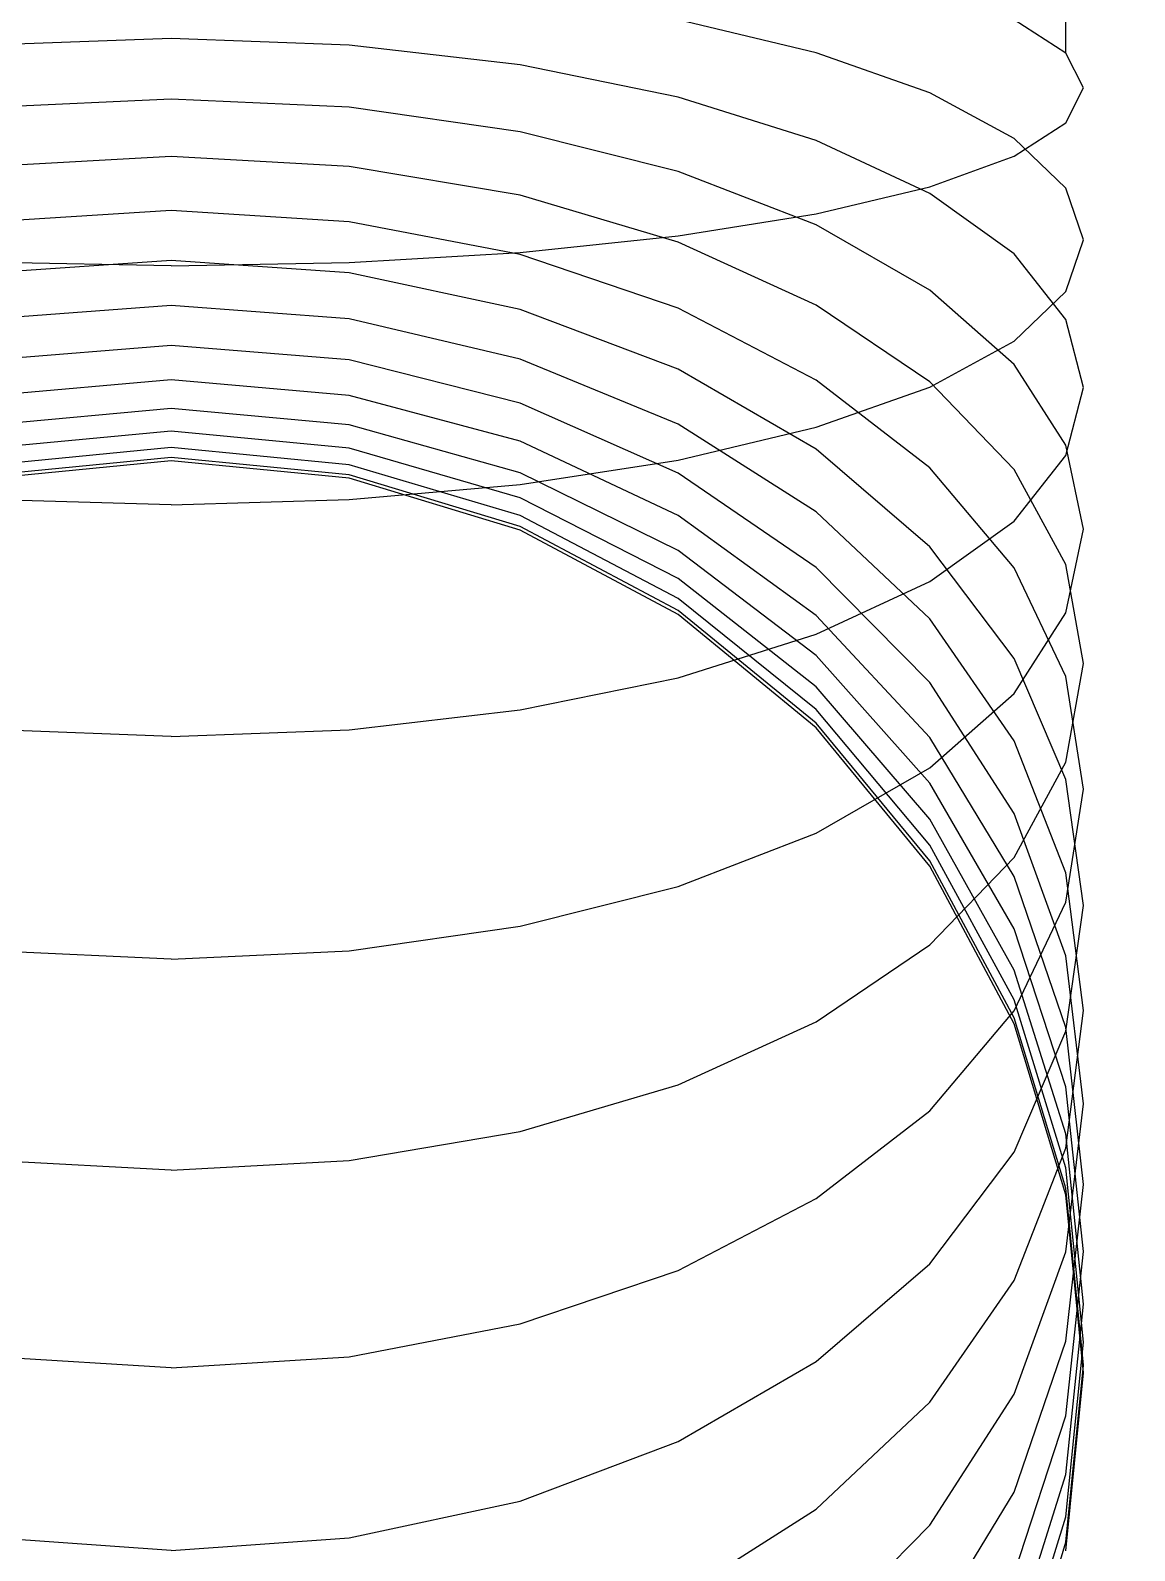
# Model space of a CAD drawing. Extents: x 11992 to 29481, y -6727 to 6811.
# Drawn here: x 12644.3 to 12668.5, y -328.64 to -295.31 of the extents above; entities that cross this region are included whole.
import ezdxf

# ---------------------------------------------------------------- set-up
doc = ezdxf.new("R2010")
doc.units = 0
doc.header["$MEASUREMENT"] = 0
doc.layers.get('0').update_dxf_attribs({"color": 8, "linetype": 'CONTINUOUS'})
doc.layers.add('zoylight 5回路', color=4, linetype='CONTINUOUS')

msp = doc.modelspace()

# ---------------------------------------------------------------- linework, layer by layer
for p, q in [((12666.996, -295.809, -910.022), (12666.996, -285.929, -979.237)), ((12666.996, -295.809, -510.022), (12666.996, -285.929, -579.237)), ((12661.523, -295.797, -920.563), (12658.492, -295.075, -922.943)), ((12661.523, -295.797, -960.483), (12658.492, -295.075, -958.102)), ((12661.523, -295.797, -520.563), (12658.492, -295.075, -522.943)), ((12661.523, -295.797, -560.482), (12658.492, -295.075, -558.102)), ((12666.996, -295.809, -910.022), (12665.858, -295.077, -913.702)), ((12666.996, -295.809, -971.023), (12665.858, -295.077, -967.344)), ((12666.996, -295.809, -510.022), (12665.858, -295.077, -513.702)), ((12666.996, -295.809, -571.023), (12665.858, -295.077, -567.343)), ((12647.381, -295.482, -926.665), (12643.479, -295.629, -926.31)), ((12647.381, -295.482, -954.381), (12643.479, -295.629, -954.736)), ((12647.381, -295.482, -526.664), (12643.479, -295.629, -526.309)), ((12647.381, -295.482, -554.381), (12643.479, -295.629, -554.736)), ((12651.282, -295.629, -926.31), (12647.381, -295.482, -926.665)), ((12651.282, -295.629, -954.736), (12647.381, -295.482, -954.381)), ((12651.282, -295.629, -526.309), (12647.381, -295.482, -526.664)), ((12651.282, -295.629, -554.736), (12647.381, -295.482, -554.381)), ((12655.034, -296.065, -925.258), (12651.282, -295.629, -926.31)), ((12655.034, -296.065, -955.788), (12651.282, -295.629, -954.736)), ((12655.034, -296.065, -525.258), (12651.282, -295.629, -526.309)), ((12655.034, -296.065, -555.787), (12651.282, -295.629, -554.736)), ((12664.01, -296.677, -917.663), (12661.523, -295.797, -920.563)), ((12664.01, -296.677, -963.383), (12661.523, -295.797, -960.483)), ((12664.01, -296.677, -517.663), (12661.523, -295.797, -520.563)), ((12664.01, -296.677, -563.383), (12661.523, -295.797, -560.482)), ((12667.381, -296.57, -906.195), (12666.996, -295.809, -910.022)), ((12667.381, -296.57, -974.85), (12666.996, -295.809, -971.023)), ((12667.381, -296.57, -506.195), (12666.996, -295.809, -510.022)), ((12667.381, -296.57, -574.85), (12666.996, -295.809, -571.023)), ((12658.492, -296.772, -923.551), (12655.034, -296.065, -925.258)), ((12658.492, -296.772, -957.495), (12655.034, -296.065, -955.788)), ((12658.492, -296.772, -523.55), (12655.034, -296.065, -525.258)), ((12658.492, -296.772, -557.495), (12655.034, -296.065, -555.787)), ((12666.996, -297.331, -902.369), (12667.381, -296.57, -906.195)), ((12666.996, -297.331, -978.677), (12667.381, -296.57, -974.85)), ((12666.996, -297.331, -502.368), (12667.381, -296.57, -506.195)), ((12666.996, -297.331, -578.677), (12667.381, -296.57, -574.85)), ((12647.381, -296.813, -927.294), (12643.479, -296.994, -926.955)), ((12647.381, -296.813, -953.752), (12643.479, -296.994, -954.091)), ((12647.381, -296.813, -527.294), (12643.479, -296.994, -526.955)), ((12647.381, -296.813, -553.751), (12643.479, -296.994, -554.09)), ((12651.282, -296.994, -926.955), (12647.381, -296.813, -927.294)), ((12651.282, -296.994, -954.091), (12647.381, -296.813, -953.752)), ((12651.282, -296.994, -526.955), (12647.381, -296.813, -527.294)), ((12651.282, -296.994, -554.09), (12647.381, -296.813, -553.751)), ((12661.523, -297.724, -921.253), (12658.492, -296.772, -923.551)), ((12661.523, -297.724, -959.793), (12658.492, -296.772, -957.495)), ((12661.523, -297.724, -521.252), (12658.492, -296.772, -523.55)), ((12661.523, -297.724, -559.793), (12658.492, -296.772, -557.495)), ((12665.858, -297.68, -914.354), (12664.01, -296.677, -917.663)), ((12665.858, -297.68, -966.692), (12664.01, -296.677, -963.383)), ((12665.858, -297.68, -514.354), (12664.01, -296.677, -517.663)), ((12665.858, -297.68, -566.691), (12664.01, -296.677, -563.383)), ((12655.034, -297.531, -925.951), (12651.282, -296.994, -926.955)), ((12655.034, -297.531, -955.094), (12651.282, -296.994, -954.091)), ((12655.034, -297.531, -525.951), (12651.282, -296.994, -526.955)), ((12655.034, -297.531, -555.094), (12651.282, -296.994, -554.09)), ((12658.492, -298.402, -924.321), (12655.034, -297.531, -925.951)), ((12658.492, -298.402, -956.724), (12655.034, -297.531, -955.094)), ((12658.492, -298.402, -524.321), (12655.034, -297.531, -525.951)), ((12658.492, -298.402, -556.724), (12655.034, -297.531, -555.094)), ((12665.858, -298.063, -898.689), (12666.996, -297.331, -902.369)), ((12665.858, -298.063, -982.357), (12666.996, -297.331, -978.677)), ((12665.858, -298.063, -498.688), (12666.996, -297.331, -502.368)), ((12665.858, -298.063, -582.357), (12666.996, -297.331, -578.677)), ((12664.01, -298.884, -918.453), (12661.523, -297.724, -921.253)), ((12664.01, -298.884, -962.593), (12661.523, -297.724, -959.793)), ((12664.01, -298.884, -518.452), (12661.523, -297.724, -521.252)), ((12664.01, -298.884, -562.593), (12661.523, -297.724, -559.793)), ((12666.996, -298.769, -910.764), (12665.858, -297.68, -914.354)), ((12666.996, -298.769, -970.282), (12665.858, -297.68, -966.692)), ((12666.996, -298.769, -510.763), (12665.858, -297.68, -514.354)), ((12666.996, -298.769, -570.282), (12665.858, -297.68, -566.691)), ((12647.381, -298.076, -928.051), (12643.479, -298.289, -927.731)), ((12647.381, -298.076, -952.995), (12643.479, -298.289, -953.314)), ((12647.381, -298.076, -528.051), (12643.479, -298.289, -527.731)), ((12647.381, -298.076, -552.995), (12643.479, -298.289, -553.314)), ((12651.282, -298.289, -927.731), (12647.381, -298.076, -928.051)), ((12651.282, -298.289, -953.314), (12647.381, -298.076, -952.995)), ((12651.282, -298.289, -527.731), (12647.381, -298.076, -528.051)), ((12651.282, -298.289, -553.314), (12647.381, -298.076, -552.995)), ((12655.034, -298.921, -926.785), (12651.282, -298.289, -927.731)), ((12655.034, -298.921, -954.261), (12651.282, -298.289, -953.314)), ((12655.034, -298.921, -526.785), (12651.282, -298.289, -527.731)), ((12655.034, -298.921, -554.26), (12651.282, -298.289, -553.314)), ((12664.01, -298.738, -895.297), (12665.858, -298.063, -898.689)), ((12664.01, -298.738, -985.748), (12665.858, -298.063, -982.357)), ((12664.01, -298.738, -495.297), (12665.858, -298.063, -498.688)), ((12664.01, -298.738, -585.748), (12665.858, -298.063, -582.357)), ((12661.523, -299.574, -922.128), (12658.492, -298.402, -924.321)), ((12661.523, -299.574, -958.918), (12658.492, -298.402, -956.724)), ((12661.523, -299.574, -522.128), (12658.492, -298.402, -524.321)), ((12661.523, -299.574, -558.917), (12658.492, -298.402, -556.724)), ((12658.492, -299.948, -925.248), (12655.034, -298.921, -926.785)), ((12658.492, -299.948, -955.797), (12655.034, -298.921, -954.261)), ((12658.492, -299.948, -525.248), (12655.034, -298.921, -526.785)), ((12658.492, -299.948, -555.797), (12655.034, -298.921, -554.26)), ((12661.523, -299.329, -892.325), (12664.01, -298.738, -895.297)), ((12661.523, -299.329, -988.721), (12664.01, -298.738, -985.748)), ((12661.523, -299.329, -492.325), (12664.01, -298.738, -495.297)), ((12661.523, -299.329, -588.72), (12664.01, -298.738, -585.748)), ((12665.858, -300.207, -915.258), (12664.01, -298.884, -918.453)), ((12665.858, -300.207, -965.788), (12664.01, -298.884, -962.593)), ((12665.858, -300.207, -515.258), (12664.01, -298.884, -518.452)), ((12665.858, -300.207, -565.787), (12664.01, -298.884, -562.593)), ((12667.381, -299.902, -907.03), (12666.996, -298.769, -910.764)), ((12667.381, -299.902, -974.016), (12666.996, -298.769, -970.282)), ((12667.381, -299.902, -507.03), (12666.996, -298.769, -510.763)), ((12667.381, -299.902, -574.016), (12666.996, -298.769, -570.282)), ((12647.381, -299.258, -928.928), (12643.479, -299.502, -928.631)), ((12647.381, -299.258, -952.118), (12643.479, -299.502, -952.415)), ((12647.381, -299.258, -528.927), (12643.479, -299.502, -528.63)), ((12647.381, -299.258, -552.118), (12643.479, -299.502, -552.415)), ((12651.282, -299.502, -928.631), (12647.381, -299.258, -928.928)), ((12651.282, -299.502, -952.415), (12647.381, -299.258, -952.118)), ((12651.282, -299.502, -528.63), (12647.381, -299.258, -528.927)), ((12651.282, -299.502, -552.415), (12647.381, -299.258, -552.118)), ((12655.034, -300.224, -927.751), (12651.282, -299.502, -928.631)), ((12655.034, -300.224, -953.295), (12651.282, -299.502, -952.415)), ((12655.034, -300.224, -527.751), (12651.282, -299.502, -528.63)), ((12655.034, -300.224, -553.295), (12651.282, -299.502, -552.415)), ((12658.492, -299.814, -889.885), (12661.523, -299.329, -892.325)), ((12658.492, -299.814, -991.16), (12661.523, -299.329, -988.721)), ((12658.492, -299.814, -489.885), (12661.523, -299.329, -492.325)), ((12658.492, -299.814, -591.16), (12661.523, -299.329, -588.72)), ((12664.01, -301.003, -919.455), (12661.523, -299.574, -922.128)), ((12664.01, -301.003, -961.591), (12661.523, -299.574, -958.918)), ((12664.01, -301.003, -519.455), (12661.523, -299.574, -522.128)), ((12664.01, -301.003, -561.59), (12661.523, -299.574, -558.917)), ((12655.034, -300.175, -888.073), (12658.492, -299.814, -889.885)), ((12655.034, -300.175, -992.973), (12658.492, -299.814, -991.16)), ((12655.034, -300.175, -488.072), (12658.492, -299.814, -489.885)), ((12655.034, -300.175, -592.973), (12658.492, -299.814, -591.16)), ((12661.523, -301.33, -923.18), (12658.492, -299.948, -925.248)), ((12661.523, -301.33, -957.866), (12658.492, -299.948, -955.797)), ((12661.523, -301.33, -523.18), (12658.492, -299.948, -525.248)), ((12661.523, -301.33, -557.865), (12658.492, -299.948, -555.797)), ((12666.996, -301.035, -903.296), (12667.381, -299.902, -907.03)), ((12666.996, -301.035, -977.75), (12667.381, -299.902, -974.016)), ((12666.996, -301.035, -503.296), (12667.381, -299.902, -507.03)), ((12666.996, -301.035, -577.749), (12667.381, -299.902, -574.016)), ((12651.282, -300.397, -886.957), (12655.034, -300.175, -888.073)), ((12651.282, -300.397, -994.089), (12655.034, -300.175, -992.973)), ((12651.282, -300.397, -486.956), (12655.034, -300.175, -488.072)), ((12651.282, -300.397, -594.089), (12655.034, -300.175, -592.973)), ((12658.492, -301.396, -926.322), (12655.034, -300.224, -927.751)), ((12658.492, -301.396, -954.724), (12655.034, -300.224, -953.295)), ((12658.492, -301.396, -526.322), (12655.034, -300.224, -527.751)), ((12658.492, -301.396, -554.723), (12655.034, -300.224, -553.295)), ((12666.996, -301.643, -911.792), (12665.858, -300.207, -915.258)), ((12666.996, -301.643, -969.254), (12665.858, -300.207, -965.788)), ((12666.996, -301.643, -511.792), (12665.858, -300.207, -515.258)), ((12666.996, -301.643, -569.254), (12665.858, -300.207, -565.787)), ((12647.381, -300.349, -929.916), (12643.479, -300.62, -929.644)), ((12647.381, -300.349, -951.129), (12643.479, -300.62, -951.401)), ((12647.381, -300.349, -529.916), (12643.479, -300.62, -529.644)), ((12647.381, -300.349, -551.129), (12643.479, -300.62, -551.401)), ((12647.381, -300.472, -886.58), (12643.479, -300.397, -886.957)), ((12647.381, -300.472, -994.466), (12643.479, -300.397, -994.089)), ((12647.381, -300.472, -486.579), (12643.479, -300.397, -486.956)), ((12647.381, -300.472, -594.466), (12643.479, -300.397, -594.089)), ((12651.282, -300.62, -929.644), (12647.381, -300.349, -929.916)), ((12651.282, -300.62, -951.401), (12647.381, -300.349, -951.129)), ((12651.282, -300.62, -529.644), (12647.381, -300.349, -529.916)), ((12651.282, -300.62, -551.401), (12647.381, -300.349, -551.129)), ((12647.381, -300.472, -886.58), (12651.282, -300.397, -886.957)), ((12647.381, -300.472, -994.466), (12651.282, -300.397, -994.089)), ((12647.381, -300.472, -486.579), (12651.282, -300.397, -486.956)), ((12647.381, -300.472, -594.466), (12651.282, -300.397, -594.089)), ((12655.034, -301.425, -928.84), (12651.282, -300.62, -929.644)), ((12655.034, -301.425, -952.206), (12651.282, -300.62, -951.401)), ((12655.034, -301.425, -528.839), (12651.282, -300.62, -529.644)), ((12655.034, -301.425, -552.206), (12651.282, -300.62, -551.401)), ((12665.858, -302.633, -916.406), (12664.01, -301.003, -919.455)), ((12665.858, -302.633, -964.64), (12664.01, -301.003, -961.591)), ((12665.858, -302.633, -516.405), (12664.01, -301.003, -519.455)), ((12665.858, -302.633, -564.64), (12664.01, -301.003, -561.59)), ((12665.858, -302.124, -899.706), (12666.996, -301.035, -903.296)), ((12665.858, -302.124, -981.34), (12666.996, -301.035, -977.75)), ((12665.858, -302.124, -499.705), (12666.996, -301.035, -503.296)), ((12665.858, -302.124, -581.34), (12666.996, -301.035, -577.749)), ((12647.381, -301.337, -931.007), (12643.479, -301.634, -930.763)), ((12647.381, -301.337, -950.039), (12643.479, -301.634, -950.283)), ((12647.381, -301.337, -531.007), (12643.479, -301.634, -530.763)), ((12647.381, -301.337, -550.038), (12643.479, -301.634, -550.282)), ((12651.282, -301.634, -930.763), (12647.381, -301.337, -931.007)), ((12651.282, -301.634, -950.283), (12647.381, -301.337, -950.039)), ((12651.282, -301.634, -530.763), (12647.381, -301.337, -531.007)), ((12651.282, -301.634, -550.282), (12647.381, -301.337, -550.038)), ((12655.034, -302.514, -930.041), (12651.282, -301.634, -930.763)), ((12655.034, -302.514, -951.005), (12651.282, -301.634, -950.283)), ((12655.034, -302.514, -530.041), (12651.282, -301.634, -530.763)), ((12655.034, -302.514, -551.004), (12651.282, -301.634, -550.282)), ((12658.492, -302.732, -927.533), (12655.034, -301.425, -928.84)), ((12658.492, -302.732, -953.513), (12655.034, -301.425, -952.206)), ((12658.492, -302.732, -527.532), (12655.034, -301.425, -528.839)), ((12658.492, -302.732, -553.512), (12655.034, -301.425, -552.206)), ((12661.523, -302.974, -924.399), (12658.492, -301.396, -926.322)), ((12661.523, -302.974, -956.646), (12658.492, -301.396, -954.724)), ((12661.523, -302.974, -524.399), (12658.492, -301.396, -526.322)), ((12661.523, -302.974, -556.646), (12658.492, -301.396, -554.723)), ((12664.01, -303.014, -920.66), (12661.523, -301.33, -923.18)), ((12664.01, -303.014, -960.385), (12661.523, -301.33, -957.866)), ((12664.01, -303.014, -520.66), (12661.523, -301.33, -523.18)), ((12664.01, -303.014, -560.385), (12661.523, -301.33, -557.865)), ((12667.381, -303.136, -908.187), (12666.996, -301.643, -911.792)), ((12667.381, -303.136, -972.859), (12666.996, -301.643, -969.254)), ((12667.381, -303.136, -508.187), (12666.996, -301.643, -511.792)), ((12667.381, -303.136, -572.858), (12666.996, -301.643, -569.254)), ((12647.381, -302.214, -932.189), (12643.479, -302.534, -931.976)), ((12647.381, -302.214, -948.856), (12643.479, -302.534, -949.07)), ((12647.381, -302.214, -532.189), (12643.479, -302.534, -531.975)), ((12647.381, -302.214, -548.856), (12643.479, -302.534, -549.07)), ((12651.282, -302.534, -931.976), (12647.381, -302.214, -932.189)), ((12651.282, -302.534, -949.07), (12647.381, -302.214, -948.856)), ((12651.282, -302.534, -531.975), (12647.381, -302.214, -532.189)), ((12651.282, -302.534, -549.07), (12647.381, -302.214, -548.856)), ((12664.01, -303.128, -896.397), (12665.858, -302.124, -899.706)), ((12664.01, -303.128, -984.649), (12665.858, -302.124, -981.34)), ((12664.01, -303.128, -496.397), (12665.858, -302.124, -499.705)), ((12664.01, -303.128, -584.648), (12665.858, -302.124, -581.34)), ((12655.034, -303.48, -931.343), (12651.282, -302.534, -931.976)), ((12655.034, -303.48, -949.702), (12651.282, -302.534, -949.07)), ((12655.034, -303.48, -531.343), (12651.282, -302.534, -531.975)), ((12655.034, -303.48, -549.702), (12651.282, -302.534, -549.07)), ((12658.492, -303.943, -928.869), (12655.034, -302.514, -930.041)), ((12658.492, -303.943, -952.177), (12655.034, -302.514, -951.005)), ((12658.492, -303.943, -528.868), (12655.034, -302.514, -530.041)), ((12658.492, -303.943, -552.177), (12655.034, -302.514, -551.004)), ((12666.996, -304.402, -913.097), (12665.858, -302.633, -916.406)), ((12666.996, -304.402, -967.949), (12665.858, -302.633, -964.64)), ((12666.996, -304.402, -513.096), (12665.858, -302.633, -516.405)), ((12666.996, -304.402, -567.949), (12665.858, -302.633, -564.64)), ((12647.381, -302.971, -933.452), (12643.479, -303.31, -933.271)), ((12647.381, -302.971, -947.594), (12643.479, -303.31, -947.775)), ((12647.381, -302.971, -533.451), (12643.479, -303.31, -533.27)), ((12647.381, -302.971, -547.593), (12643.479, -303.31, -547.775)), ((12651.282, -303.31, -933.271), (12647.381, -302.971, -933.452)), ((12651.282, -303.31, -947.775), (12647.381, -302.971, -947.594)), ((12651.282, -303.31, -533.27), (12647.381, -302.971, -533.451)), ((12651.282, -303.31, -547.775), (12647.381, -302.971, -547.593)), ((12661.523, -304.491, -925.774), (12658.492, -302.732, -927.533)), ((12661.523, -304.491, -955.272), (12658.492, -302.732, -953.513)), ((12661.523, -304.491, -525.774), (12658.492, -302.732, -527.532)), ((12661.523, -304.491, -555.271), (12658.492, -302.732, -553.512)), ((12664.01, -304.897, -922.057), (12661.523, -302.974, -924.399)), ((12664.01, -304.897, -958.989), (12661.523, -302.974, -956.646)), ((12664.01, -304.897, -522.056), (12661.523, -302.974, -524.399)), ((12664.01, -304.897, -558.989), (12661.523, -302.974, -556.646)), ((12655.034, -304.314, -932.734), (12651.282, -303.31, -933.271)), ((12655.034, -304.314, -948.311), (12651.282, -303.31, -947.775)), ((12655.034, -304.314, -532.734), (12651.282, -303.31, -533.27)), ((12655.034, -304.314, -548.311), (12651.282, -303.31, -547.775)), ((12661.523, -304.007, -893.497), (12664.01, -303.128, -896.397)), ((12661.523, -304.007, -987.549), (12664.01, -303.128, -984.649)), ((12661.523, -304.007, -493.496), (12664.01, -303.128, -496.397)), ((12661.523, -304.007, -587.549), (12664.01, -303.128, -584.648)), ((12665.858, -304.935, -917.785), (12664.01, -303.014, -920.66)), ((12665.858, -304.935, -963.261), (12664.01, -303.014, -960.385)), ((12665.858, -304.935, -517.785), (12664.01, -303.014, -520.66)), ((12665.858, -304.935, -563.26), (12664.01, -303.014, -560.385)), ((12666.996, -304.629, -904.582), (12667.381, -303.136, -908.187)), ((12666.996, -304.629, -976.463), (12667.381, -303.136, -972.859)), ((12666.996, -304.629, -504.582), (12667.381, -303.136, -508.187)), ((12666.996, -304.629, -576.463), (12667.381, -303.136, -572.858)), ((12647.381, -303.6, -934.783), (12643.479, -303.955, -934.636)), ((12647.381, -303.6, -946.263), (12643.479, -303.955, -946.41)), ((12647.381, -303.6, -534.782), (12643.479, -303.955, -534.635)), ((12647.381, -303.6, -546.263), (12643.479, -303.955, -546.41)), ((12651.282, -303.955, -934.636), (12647.381, -303.6, -934.783)), ((12651.282, -303.955, -946.41), (12647.381, -303.6, -946.263)), ((12651.282, -303.955, -534.635), (12647.381, -303.6, -534.782)), ((12651.282, -303.955, -546.41), (12647.381, -303.6, -546.263)), ((12658.492, -305.017, -930.317), (12655.034, -303.48, -931.343)), ((12658.492, -305.017, -950.729), (12655.034, -303.48, -949.702)), ((12658.492, -305.017, -530.316), (12655.034, -303.48, -531.343)), ((12658.492, -305.017, -550.729), (12655.034, -303.48, -549.702)), ((12655.034, -305.007, -934.2), (12651.282, -303.955, -934.636)), ((12655.034, -305.007, -946.846), (12651.282, -303.955, -946.41)), ((12655.034, -305.007, -534.2), (12651.282, -303.955, -534.635)), ((12655.034, -305.007, -546.845), (12651.282, -303.955, -546.41)), ((12661.523, -305.865, -927.291), (12658.492, -303.943, -928.869)), ((12661.523, -305.865, -953.755), (12658.492, -303.943, -952.177)), ((12661.523, -305.865, -527.29), (12658.492, -303.943, -528.868)), ((12661.523, -305.865, -553.755), (12658.492, -303.943, -552.177)), ((12647.381, -304.096, -936.169), (12643.479, -304.464, -936.057)), ((12647.381, -304.096, -944.877), (12643.479, -304.464, -944.989)), ((12647.381, -304.096, -536.168), (12643.479, -304.464, -536.057)), ((12647.381, -304.096, -544.877), (12643.479, -304.464, -544.988)), ((12651.282, -304.464, -936.057), (12647.381, -304.096, -936.169)), ((12651.282, -304.464, -944.989), (12647.381, -304.096, -944.877)), ((12651.282, -304.464, -536.057), (12647.381, -304.096, -536.168)), ((12651.282, -304.464, -544.988), (12647.381, -304.096, -544.877)), ((12658.492, -304.729, -891.117), (12661.523, -304.007, -893.497)), ((12658.492, -304.729, -989.929), (12661.523, -304.007, -987.549)), ((12658.492, -304.729, -491.116), (12661.523, -304.007, -493.496)), ((12658.492, -304.729, -589.929), (12661.523, -304.007, -587.549)), ((12647.381, -304.454, -937.596), (12643.479, -304.831, -937.521)), ((12647.381, -304.454, -943.449), (12643.479, -304.831, -943.524)), ((12647.381, -304.454, -537.596), (12643.479, -304.831, -537.521)), ((12647.381, -304.454, -543.449), (12643.479, -304.831, -543.524)), ((12651.282, -304.831, -937.521), (12647.381, -304.454, -937.596)), ((12651.282, -304.831, -943.524), (12647.381, -304.454, -943.449)), ((12651.282, -304.831, -537.521), (12647.381, -304.454, -537.596)), ((12651.282, -304.831, -543.524), (12647.381, -304.454, -543.449)), ((12655.034, -305.553, -935.727), (12651.282, -304.464, -936.057)), ((12655.034, -305.553, -945.319), (12651.282, -304.464, -944.989)), ((12655.034, -305.553, -535.726), (12651.282, -304.464, -536.057)), ((12655.034, -305.553, -545.319), (12651.282, -304.464, -544.988)), ((12658.492, -305.944, -931.863), (12655.034, -304.314, -932.734)), ((12658.492, -305.944, -949.183), (12655.034, -304.314, -948.311)), ((12658.492, -305.944, -531.863), (12655.034, -304.314, -532.734)), ((12658.492, -305.944, -549.182), (12655.034, -304.314, -548.311)), ((12664.01, -306.634, -923.631), (12661.523, -304.491, -925.774)), ((12664.01, -306.634, -957.415), (12661.523, -304.491, -955.272)), ((12664.01, -306.634, -523.631), (12661.523, -304.491, -525.774)), ((12664.01, -306.634, -557.414), (12661.523, -304.491, -555.271)), ((12665.858, -306.065, -901.116), (12666.996, -304.629, -904.582)), ((12665.858, -306.065, -979.93), (12666.996, -304.629, -976.463)), ((12665.858, -306.065, -501.116), (12666.996, -304.629, -504.582)), ((12665.858, -306.065, -579.929), (12666.996, -304.629, -576.463)), ((12667.381, -306.241, -909.656), (12666.996, -304.402, -913.097)), ((12667.381, -306.241, -971.39), (12666.996, -304.402, -967.949)), ((12667.381, -306.241, -509.655), (12666.996, -304.402, -513.096)), ((12667.381, -306.241, -571.39), (12666.996, -304.402, -567.949)), ((12647.381, -304.67, -939.053), (12643.479, -305.052, -939.015)), ((12647.381, -304.67, -941.993), (12643.479, -305.052, -942.031)), ((12647.381, -304.67, -539.052), (12643.479, -305.052, -539.014)), ((12647.381, -304.67, -541.993), (12643.479, -305.052, -542.03)), ((12647.381, -304.742, -940.523), (12643.479, -305.126, -940.523)), ((12647.381, -304.742, -540.522), (12643.479, -305.126, -540.522)), ((12651.282, -305.052, -939.015), (12647.381, -304.67, -939.053)), ((12651.282, -305.052, -942.031), (12647.381, -304.67, -941.993)), ((12651.282, -305.052, -539.014), (12647.381, -304.67, -539.052)), ((12651.282, -305.052, -542.03), (12647.381, -304.67, -541.993)), ((12651.282, -305.126, -940.523), (12647.381, -304.742, -940.523)), ((12651.282, -305.126, -540.522), (12647.381, -304.742, -540.522)), ((12655.034, -305.947, -937.3), (12651.282, -304.831, -937.521)), ((12655.034, -305.947, -943.746), (12651.282, -304.831, -943.524)), ((12655.034, -305.947, -537.299), (12651.282, -304.831, -537.521)), ((12655.034, -305.947, -543.746), (12651.282, -304.831, -543.524)), ((12655.034, -305.266, -889.348), (12658.492, -304.729, -891.117)), ((12655.034, -305.266, -991.698), (12658.492, -304.729, -989.929)), ((12655.034, -305.266, -489.348), (12658.492, -304.729, -491.116)), ((12655.034, -305.266, -591.697), (12658.492, -304.729, -589.929)), ((12665.858, -307.09, -919.384), (12664.01, -304.897, -922.057)), ((12665.858, -307.09, -961.662), (12664.01, -304.897, -958.989)), ((12665.858, -307.09, -519.384), (12664.01, -304.897, -522.056)), ((12665.858, -307.09, -561.662), (12664.01, -304.897, -558.989)), ((12666.996, -307.019, -914.666), (12665.858, -304.935, -917.785)), ((12666.996, -307.019, -966.38), (12665.858, -304.935, -963.261)), ((12666.996, -307.019, -514.665), (12665.858, -304.935, -517.785)), ((12666.996, -307.019, -566.38), (12665.858, -304.935, -563.26)), ((12655.034, -306.185, -938.903), (12651.282, -305.052, -939.015)), ((12655.034, -306.185, -942.142), (12651.282, -305.052, -942.031)), ((12655.034, -306.185, -538.903), (12651.282, -305.052, -539.014)), ((12655.034, -306.185, -542.142), (12651.282, -305.052, -542.03)), ((12655.034, -306.265, -940.523), (12651.282, -305.126, -940.523)), ((12655.034, -306.265, -540.522), (12651.282, -305.126, -540.522)), ((12651.282, -305.596, -888.259), (12655.034, -305.266, -889.348)), ((12651.282, -305.596, -992.787), (12655.034, -305.266, -991.698)), ((12651.282, -305.596, -488.258), (12655.034, -305.266, -489.348)), ((12651.282, -305.596, -592.786), (12655.034, -305.266, -591.697)), ((12658.492, -306.714, -933.493), (12655.034, -305.007, -934.2)), ((12658.492, -306.714, -947.553), (12655.034, -305.007, -946.846)), ((12658.492, -306.714, -533.492), (12655.034, -305.007, -534.2)), ((12658.492, -306.714, -547.553), (12655.034, -305.007, -546.845)), ((12661.523, -307.085, -928.935), (12658.492, -305.017, -930.317)), ((12661.523, -307.085, -952.111), (12658.492, -305.017, -950.729)), ((12661.523, -307.085, -528.934), (12658.492, -305.017, -530.316)), ((12661.523, -307.085, -552.111), (12658.492, -305.017, -550.729)), ((12647.381, -305.708, -887.891), (12643.479, -305.596, -888.259)), ((12647.381, -305.708, -993.155), (12643.479, -305.596, -992.787)), ((12647.381, -305.708, -487.891), (12643.479, -305.596, -488.258)), ((12647.381, -305.708, -593.154), (12643.479, -305.596, -592.786)), ((12647.381, -305.708, -887.891), (12651.282, -305.596, -888.259)), ((12647.381, -305.708, -993.155), (12651.282, -305.596, -992.787)), ((12647.381, -305.708, -487.891), (12651.282, -305.596, -488.258)), ((12647.381, -305.708, -593.154), (12651.282, -305.596, -592.786)), ((12658.492, -307.322, -935.19), (12655.034, -305.553, -935.727)), ((12658.492, -307.322, -945.856), (12655.034, -305.553, -945.319)), ((12658.492, -307.322, -535.19), (12655.034, -305.553, -535.726)), ((12658.492, -307.322, -545.855), (12655.034, -305.553, -545.319)), ((12658.492, -307.76, -936.939), (12655.034, -305.947, -937.3)), ((12658.492, -307.76, -944.107), (12655.034, -305.947, -943.746)), ((12658.492, -307.76, -536.939), (12655.034, -305.947, -537.299)), ((12658.492, -307.76, -544.106), (12655.034, -305.947, -543.746)), ((12661.523, -308.137, -930.691), (12658.492, -305.944, -931.863)), ((12661.523, -308.137, -950.355), (12658.492, -305.944, -949.183)), ((12661.523, -308.137, -530.69), (12658.492, -305.944, -531.863)), ((12661.523, -308.137, -550.355), (12658.492, -305.944, -549.182)), ((12664.01, -308.208, -925.368), (12661.523, -305.865, -927.291)), ((12664.01, -308.208, -955.678), (12661.523, -305.865, -953.755)), ((12664.01, -308.208, -525.368), (12661.523, -305.865, -527.29)), ((12664.01, -308.208, -555.677), (12661.523, -305.865, -553.755)), ((12658.492, -308.024, -938.722), (12655.034, -306.185, -938.903)), ((12658.492, -308.024, -942.323), (12655.034, -306.185, -942.142)), ((12658.492, -308.024, -538.722), (12655.034, -306.185, -538.903)), ((12658.492, -308.024, -542.323), (12655.034, -306.185, -542.142)), ((12658.492, -308.113, -940.523), (12655.034, -306.265, -940.523)), ((12658.492, -308.113, -540.522), (12655.034, -306.265, -540.522)), ((12664.01, -307.388, -897.921), (12665.858, -306.065, -901.116)), ((12664.01, -307.388, -983.124), (12665.858, -306.065, -979.93)), ((12664.01, -307.388, -497.921), (12665.858, -306.065, -501.116)), ((12664.01, -307.388, -583.124), (12665.858, -306.065, -579.929)), ((12666.996, -308.08, -906.214), (12667.381, -306.241, -909.656)), ((12666.996, -308.08, -974.831), (12667.381, -306.241, -971.39)), ((12666.996, -308.08, -506.214), (12667.381, -306.241, -509.655)), ((12666.996, -308.08, -574.831), (12667.381, -306.241, -571.39)), ((12665.858, -309.079, -921.186), (12664.01, -306.634, -923.631)), ((12665.858, -309.079, -959.86), (12664.01, -306.634, -957.415)), ((12665.858, -309.079, -521.186), (12664.01, -306.634, -523.631)), ((12665.858, -309.079, -559.859), (12664.01, -306.634, -557.414)), ((12661.523, -309.012, -932.541), (12658.492, -306.714, -933.493)), ((12661.523, -309.012, -948.505), (12658.492, -306.714, -947.553)), ((12661.523, -309.012, -532.54), (12658.492, -306.714, -533.492)), ((12661.523, -309.012, -548.504), (12658.492, -306.714, -547.553)), ((12664.01, -309.605, -927.251), (12661.523, -307.085, -928.935)), ((12664.01, -309.605, -953.795), (12661.523, -307.085, -952.111)), ((12664.01, -309.605, -527.251), (12661.523, -307.085, -528.934)), ((12664.01, -309.605, -553.794), (12661.523, -307.085, -552.111)), ((12666.996, -309.471, -916.484), (12665.858, -307.09, -919.384)), ((12666.996, -309.471, -964.562), (12665.858, -307.09, -961.662)), ((12666.996, -309.471, -516.483), (12665.858, -307.09, -519.384)), ((12666.996, -309.471, -564.562), (12665.858, -307.09, -561.662)), ((12667.381, -309.187, -911.421), (12666.996, -307.019, -914.666)), ((12667.381, -309.187, -969.624), (12666.996, -307.019, -966.38)), ((12667.381, -309.187, -511.421), (12666.996, -307.019, -514.665)), ((12667.381, -309.187, -569.624), (12666.996, -307.019, -566.38)), ((12661.523, -309.702, -934.468), (12658.492, -307.322, -935.19)), ((12661.523, -309.702, -946.578), (12658.492, -307.322, -945.856)), ((12661.523, -309.702, -534.468), (12658.492, -307.322, -535.19)), ((12661.523, -309.702, -546.577), (12658.492, -307.322, -545.855)), ((12661.523, -308.548, -895.121), (12664.01, -307.388, -897.921)), ((12661.523, -308.548, -985.924), (12664.01, -307.388, -983.124)), ((12661.523, -308.548, -495.121), (12664.01, -307.388, -497.921)), ((12661.523, -308.548, -585.924), (12664.01, -307.388, -583.124)), ((12661.523, -310.199, -936.454), (12658.492, -307.76, -936.939)), ((12661.523, -310.199, -944.592), (12658.492, -307.76, -944.107)), ((12661.523, -310.199, -536.453), (12658.492, -307.76, -536.939)), ((12661.523, -310.199, -544.592), (12658.492, -307.76, -544.106)), ((12661.523, -310.5, -938.478), (12658.492, -308.024, -938.722)), ((12661.523, -310.5, -942.567), (12658.492, -308.024, -942.323)), ((12661.523, -310.5, -538.478), (12658.492, -308.024, -538.722)), ((12661.523, -310.5, -542.567), (12658.492, -308.024, -542.323)), ((12661.523, -310.6, -940.523), (12658.492, -308.113, -940.523)), ((12661.523, -310.6, -540.522), (12658.492, -308.113, -540.522)), ((12664.01, -310.81, -929.262), (12661.523, -308.137, -930.691)), ((12664.01, -310.81, -951.784), (12661.523, -308.137, -950.355)), ((12664.01, -310.81, -529.261), (12661.523, -308.137, -530.69)), ((12664.01, -310.81, -551.783), (12661.523, -308.137, -550.355)), ((12665.858, -310.881, -923.175), (12664.01, -308.208, -925.368)), ((12665.858, -310.881, -957.871), (12664.01, -308.208, -955.678)), ((12665.858, -310.881, -523.174), (12664.01, -308.208, -525.368)), ((12665.858, -310.881, -557.871), (12664.01, -308.208, -555.677)), ((12665.858, -309.849, -902.906), (12666.996, -308.08, -906.214)), ((12665.858, -309.849, -978.14), (12666.996, -308.08, -974.831)), ((12665.858, -309.849, -502.905), (12666.996, -308.08, -506.214)), ((12665.858, -309.849, -578.14), (12666.996, -308.08, -574.831)), ((12658.492, -309.5, -892.823), (12661.523, -308.548, -895.121)), ((12658.492, -309.5, -988.222), (12661.523, -308.548, -985.924)), ((12658.492, -309.5, -492.823), (12661.523, -308.548, -495.121)), ((12658.492, -309.5, -588.222), (12661.523, -308.548, -585.924)), ((12664.01, -311.812, -931.381), (12661.523, -309.012, -932.541)), ((12664.01, -311.812, -949.665), (12661.523, -309.012, -948.505)), ((12664.01, -311.812, -531.381), (12661.523, -309.012, -532.54)), ((12664.01, -311.812, -549.664), (12661.523, -309.012, -548.504)), ((12666.996, -311.732, -918.533), (12665.858, -309.079, -921.186)), ((12666.996, -311.732, -962.513), (12665.858, -309.079, -959.86)), ((12666.996, -311.732, -518.533), (12665.858, -309.079, -521.186)), ((12666.996, -311.732, -562.512), (12665.858, -309.079, -559.859)), ((12666.996, -311.355, -908.177), (12667.381, -309.187, -911.421)), ((12666.996, -311.355, -972.869), (12667.381, -309.187, -969.624)), ((12666.996, -311.355, -508.177), (12667.381, -309.187, -511.421)), ((12666.996, -311.355, -572.868), (12667.381, -309.187, -569.624)), ((12655.034, -310.207, -891.116), (12658.492, -309.5, -892.823)), ((12655.034, -310.207, -989.93), (12658.492, -309.5, -988.222)), ((12655.034, -310.207, -491.116), (12658.492, -309.5, -492.823)), ((12655.034, -310.207, -589.929), (12658.492, -309.5, -588.222)), ((12665.858, -312.48, -925.33), (12664.01, -309.605, -927.251)), ((12665.858, -312.48, -955.716), (12664.01, -309.605, -953.795)), ((12665.858, -312.48, -525.33), (12664.01, -309.605, -527.251)), ((12665.858, -312.48, -555.715), (12664.01, -309.605, -553.794)), ((12667.381, -311.946, -913.467), (12666.996, -309.471, -916.484)), ((12667.381, -311.946, -967.578), (12666.996, -309.471, -964.562)), ((12667.381, -311.946, -513.467), (12666.996, -309.471, -516.483)), ((12667.381, -311.946, -567.578), (12666.996, -309.471, -564.562)), ((12664.01, -312.602, -933.588), (12661.523, -309.702, -934.468)), ((12664.01, -312.602, -947.457), (12661.523, -309.702, -946.578)), ((12664.01, -312.602, -533.588), (12661.523, -309.702, -534.468)), ((12664.01, -312.602, -547.457), (12661.523, -309.702, -546.577)), ((12664.01, -311.479, -899.856), (12665.858, -309.849, -902.906)), ((12664.01, -311.479, -981.19), (12665.858, -309.849, -978.14)), ((12664.01, -311.479, -499.856), (12665.858, -309.849, -502.905)), ((12664.01, -311.479, -581.189), (12665.858, -309.849, -578.14)), ((12651.282, -310.643, -890.064), (12655.034, -310.207, -891.116)), ((12651.282, -310.643, -990.981), (12655.034, -310.207, -989.93)), ((12651.282, -310.643, -490.064), (12655.034, -310.207, -491.116)), ((12651.282, -310.643, -590.981), (12655.034, -310.207, -589.929)), ((12664.01, -313.172, -935.862), (12661.523, -310.199, -936.454)), ((12664.01, -313.172, -945.183), (12661.523, -310.199, -944.592)), ((12664.01, -313.172, -535.862), (12661.523, -310.199, -536.453)), ((12664.01, -313.172, -545.183), (12661.523, -310.199, -544.592)), ((12647.381, -310.79, -889.709), (12643.479, -310.643, -890.064)), ((12647.381, -310.79, -991.336), (12643.479, -310.643, -990.981)), ((12647.381, -310.79, -489.709), (12643.479, -310.643, -490.064)), ((12647.381, -310.79, -591.336), (12643.479, -310.643, -590.981)), ((12647.381, -310.79, -889.709), (12651.282, -310.643, -890.064)), ((12647.381, -310.79, -991.336), (12651.282, -310.643, -990.981)), ((12647.381, -310.79, -489.709), (12651.282, -310.643, -490.064)), ((12647.381, -310.79, -591.336), (12651.282, -310.643, -590.981)), ((12664.01, -313.516, -938.181), (12661.523, -310.5, -938.478)), ((12664.01, -313.516, -942.864), (12661.523, -310.5, -942.567)), ((12664.01, -313.516, -538.181), (12661.523, -310.5, -538.478)), ((12664.01, -313.516, -542.864), (12661.523, -310.5, -542.567)), ((12664.01, -313.631, -940.523), (12661.523, -310.6, -940.523)), ((12664.01, -313.631, -540.522), (12661.523, -310.6, -540.522)), ((12665.858, -313.859, -927.632), (12664.01, -310.81, -929.262)), ((12665.858, -313.859, -953.414), (12664.01, -310.81, -951.784)), ((12665.858, -313.859, -527.631), (12664.01, -310.81, -529.261)), ((12665.858, -313.859, -553.414), (12664.01, -310.81, -551.783)), ((12666.996, -313.781, -920.794), (12665.858, -310.881, -923.175)), ((12666.996, -313.781, -960.251), (12665.858, -310.881, -957.871)), ((12666.996, -313.781, -520.794), (12665.858, -310.881, -523.174)), ((12666.996, -313.781, -560.251), (12665.858, -310.881, -557.871)), ((12661.523, -312.908, -897.183), (12664.01, -311.479, -899.856)), ((12661.523, -312.908, -983.862), (12664.01, -311.479, -981.19)), ((12661.523, -312.908, -497.183), (12664.01, -311.479, -499.856)), ((12661.523, -312.908, -583.862), (12664.01, -311.479, -581.189)), ((12665.858, -313.439, -905.058), (12666.996, -311.355, -908.177)), ((12665.858, -313.439, -975.988), (12666.996, -311.355, -972.869)), ((12665.858, -313.439, -505.057), (12666.996, -311.355, -508.177)), ((12665.858, -313.439, -575.988), (12666.996, -311.355, -572.868)), ((12665.858, -315.007, -930.058), (12664.01, -311.812, -931.381)), ((12665.858, -315.007, -950.988), (12664.01, -311.812, -949.665)), ((12665.858, -315.007, -530.058), (12664.01, -311.812, -531.381)), ((12665.858, -315.007, -550.988), (12664.01, -311.812, -549.664)), ((12667.381, -314.491, -915.774), (12666.996, -311.732, -918.533)), ((12667.381, -314.491, -965.272), (12666.996, -311.732, -962.513)), ((12667.381, -314.491, -515.774), (12666.996, -311.732, -518.533)), ((12667.381, -314.491, -565.271), (12666.996, -311.732, -562.512)), ((12666.996, -314.421, -910.451), (12667.381, -311.946, -913.467)), ((12666.996, -314.421, -970.594), (12667.381, -311.946, -967.578)), ((12666.996, -314.421, -510.451), (12667.381, -311.946, -513.467)), ((12666.996, -314.421, -570.594), (12667.381, -311.946, -567.578)), ((12665.858, -315.911, -932.585), (12664.01, -312.602, -933.588)), ((12665.858, -315.911, -948.461), (12664.01, -312.602, -947.457)), ((12665.858, -315.911, -532.584), (12664.01, -312.602, -533.588)), ((12665.858, -315.911, -548.461), (12664.01, -312.602, -547.457)), ((12666.996, -315.599, -923.246), (12665.858, -312.48, -925.33)), ((12666.996, -315.599, -957.8), (12665.858, -312.48, -955.716)), ((12666.996, -315.599, -523.245), (12665.858, -312.48, -525.33)), ((12666.996, -315.599, -557.8), (12665.858, -312.48, -555.715)), ((12658.492, -314.08, -894.99), (12661.523, -312.908, -897.183)), ((12658.492, -314.08, -986.056), (12661.523, -312.908, -983.862)), ((12658.492, -314.08, -494.989), (12661.523, -312.908, -497.183)), ((12658.492, -314.08, -586.056), (12661.523, -312.908, -583.862)), ((12665.858, -316.563, -935.188), (12664.01, -313.172, -935.862)), ((12665.858, -316.563, -945.858), (12664.01, -313.172, -945.183)), ((12665.858, -316.563, -535.187), (12664.01, -313.172, -535.862)), ((12665.858, -316.563, -545.858), (12664.01, -313.172, -545.183)), ((12664.01, -315.36, -902.183), (12665.858, -313.439, -905.058)), ((12664.01, -315.36, -978.863), (12665.858, -313.439, -975.988)), ((12664.01, -315.36, -502.182), (12665.858, -313.439, -505.057)), ((12664.01, -315.36, -578.863), (12665.858, -313.439, -575.988)), ((12665.858, -316.957, -937.842), (12664.01, -313.516, -938.181)), ((12665.858, -316.957, -943.203), (12664.01, -313.516, -942.864)), ((12665.858, -316.957, -537.842), (12664.01, -313.516, -538.181)), ((12665.858, -316.957, -543.203), (12664.01, -313.516, -542.864)), ((12665.858, -317.088, -940.523), (12664.01, -313.631, -940.523)), ((12665.858, -317.088, -540.522), (12664.01, -313.631, -540.522)), ((12666.996, -317.168, -925.863), (12665.858, -313.859, -927.632)), ((12666.996, -317.168, -955.182), (12665.858, -313.859, -953.414)), ((12666.996, -317.168, -525.863), (12665.858, -313.859, -527.631)), ((12666.996, -317.168, -555.182), (12665.858, -313.859, -553.414)), ((12667.381, -316.797, -918.319), (12666.996, -313.781, -920.794)), ((12667.381, -316.797, -962.727), (12666.996, -313.781, -960.251)), ((12667.381, -316.797, -518.319), (12666.996, -313.781, -520.794)), ((12667.381, -316.797, -562.726), (12666.996, -313.781, -560.251)), ((12655.034, -314.951, -893.36), (12658.492, -314.08, -894.99)), ((12655.034, -314.951, -987.686), (12658.492, -314.08, -986.056)), ((12655.034, -314.951, -493.359), (12658.492, -314.08, -494.989)), ((12655.034, -314.951, -587.685), (12658.492, -314.08, -586.056)), ((12665.858, -316.801, -907.551), (12666.996, -314.421, -910.451)), ((12665.858, -316.801, -973.495), (12666.996, -314.421, -970.594)), ((12665.858, -316.801, -507.551), (12666.996, -314.421, -510.451)), ((12665.858, -316.801, -573.494), (12666.996, -314.421, -570.594)), ((12666.996, -317.25, -913.015), (12667.381, -314.491, -915.774)), ((12666.996, -317.25, -968.031), (12667.381, -314.491, -965.272)), ((12666.996, -317.25, -513.015), (12667.381, -314.491, -515.774)), ((12666.996, -317.25, -568.03), (12667.381, -314.491, -565.271)), ((12651.282, -315.488, -892.356), (12655.034, -314.951, -893.36)), ((12651.282, -315.488, -988.69), (12655.034, -314.951, -987.686)), ((12651.282, -315.488, -492.356), (12655.034, -314.951, -493.359)), ((12651.282, -315.488, -588.689), (12655.034, -314.951, -587.685)), ((12666.996, -318.473, -928.622), (12665.858, -315.007, -930.058)), ((12666.996, -318.473, -952.424), (12665.858, -315.007, -950.988)), ((12666.996, -318.473, -528.622), (12665.858, -315.007, -530.058)), ((12666.996, -318.473, -552.423), (12665.858, -315.007, -550.988)), ((12647.381, -315.669, -892.017), (12643.479, -315.488, -892.356)), ((12647.381, -315.669, -989.028), (12643.479, -315.488, -988.69)), ((12647.381, -315.669, -492.017), (12643.479, -315.488, -492.356)), ((12647.381, -315.669, -589.028), (12643.479, -315.488, -588.689)), ((12647.381, -315.669, -892.017), (12651.282, -315.488, -892.356)), ((12647.381, -315.669, -989.028), (12651.282, -315.488, -988.69)), ((12647.381, -315.669, -492.017), (12651.282, -315.488, -492.356)), ((12647.381, -315.669, -589.028), (12651.282, -315.488, -588.689)), ((12661.523, -317.044, -899.663), (12664.01, -315.36, -902.183)), ((12661.523, -317.044, -981.383), (12664.01, -315.36, -978.863)), ((12661.523, -317.044, -499.662), (12664.01, -315.36, -502.182)), ((12661.523, -317.044, -581.383), (12664.01, -315.36, -578.863)), ((12667.381, -318.844, -921.078), (12666.996, -315.599, -923.246)), ((12667.381, -318.844, -959.968), (12666.996, -315.599, -957.8)), ((12667.381, -318.844, -521.078), (12666.996, -315.599, -523.245)), ((12667.381, -318.844, -559.967), (12666.996, -315.599, -557.8)), ((12666.996, -319.501, -931.496), (12665.858, -315.911, -932.585)), ((12666.996, -319.501, -949.55), (12665.858, -315.911, -948.461)), ((12666.996, -319.501, -531.495), (12665.858, -315.911, -532.584)), ((12666.996, -319.501, -549.55), (12665.858, -315.911, -548.461)), ((12666.996, -320.243, -934.456), (12665.858, -316.563, -935.188)), ((12666.996, -320.243, -946.59), (12665.858, -316.563, -945.858)), ((12666.996, -320.243, -534.455), (12665.858, -316.563, -535.187)), ((12666.996, -320.243, -546.59), (12665.858, -316.563, -545.858)), ((12664.01, -318.995, -904.878), (12665.858, -316.801, -907.551)), ((12664.01, -318.995, -976.167), (12665.858, -316.801, -973.495)), ((12664.01, -318.995, -504.878), (12665.858, -316.801, -507.551)), ((12664.01, -318.995, -576.167), (12665.858, -316.801, -573.494)), ((12666.996, -320.691, -937.475), (12665.858, -316.957, -937.842)), ((12666.996, -320.691, -943.571), (12665.858, -316.957, -943.203)), ((12666.996, -320.691, -537.474), (12665.858, -316.957, -537.842)), ((12666.996, -320.691, -543.571), (12665.858, -316.957, -543.203)), ((12666.996, -319.814, -915.844), (12667.381, -316.797, -918.319)), ((12666.996, -319.814, -965.202), (12667.381, -316.797, -962.727)), ((12666.996, -319.814, -515.843), (12667.381, -316.797, -518.319)), ((12666.996, -319.814, -565.202), (12667.381, -316.797, -562.726)), ((12658.492, -318.426, -897.595), (12661.523, -317.044, -899.663)), ((12658.492, -318.426, -983.451), (12661.523, -317.044, -981.383)), ((12658.492, -318.426, -497.594), (12661.523, -317.044, -499.662)), ((12658.492, -318.426, -583.451), (12661.523, -317.044, -581.383)), ((12666.996, -320.84, -940.523), (12665.858, -317.088, -940.523)), ((12666.996, -320.84, -540.522), (12665.858, -317.088, -540.522)), ((12665.858, -319.903, -910.362), (12666.996, -317.25, -913.015)), ((12665.858, -319.903, -970.683), (12666.996, -317.25, -968.031)), ((12665.858, -319.903, -510.362), (12666.996, -317.25, -513.015)), ((12665.858, -319.903, -570.683), (12666.996, -317.25, -568.03)), ((12667.381, -320.609, -924.024), (12666.996, -317.168, -925.863)), ((12667.381, -320.609, -957.022), (12666.996, -317.168, -955.182)), ((12667.381, -320.609, -524.024), (12666.996, -317.168, -525.863)), ((12667.381, -320.609, -557.021), (12666.996, -317.168, -555.182)), ((12655.034, -319.453, -896.058), (12658.492, -318.426, -897.595)), ((12655.034, -319.453, -984.988), (12658.492, -318.426, -983.451)), ((12655.034, -319.453, -496.057), (12658.492, -318.426, -497.594)), ((12655.034, -319.453, -584.988), (12658.492, -318.426, -583.451)), ((12667.381, -322.078, -927.129), (12666.996, -318.473, -928.622)), ((12667.381, -322.078, -953.917), (12666.996, -318.473, -952.424)), ((12667.381, -322.078, -527.129), (12666.996, -318.473, -528.622)), ((12667.381, -322.078, -553.916), (12666.996, -318.473, -552.423)), ((12666.996, -322.088, -918.91), (12667.381, -318.844, -921.078)), ((12666.996, -322.088, -962.136), (12667.381, -318.844, -959.968)), ((12666.996, -322.088, -518.91), (12667.381, -318.844, -521.078)), ((12666.996, -322.088, -562.135), (12667.381, -318.844, -559.967)), ((12661.523, -320.918, -902.535), (12664.01, -318.995, -904.878)), ((12661.523, -320.918, -978.51), (12664.01, -318.995, -976.167)), ((12661.523, -320.918, -502.535), (12664.01, -318.995, -504.878)), ((12661.523, -320.918, -578.51), (12664.01, -318.995, -576.167)), ((12651.282, -320.085, -895.112), (12655.034, -319.453, -896.058)), ((12651.282, -320.085, -985.934), (12655.034, -319.453, -984.988)), ((12651.282, -320.085, -495.111), (12655.034, -319.453, -496.057)), ((12651.282, -320.085, -585.934), (12655.034, -319.453, -584.988)), ((12667.381, -323.235, -930.363), (12666.996, -319.501, -931.496)), ((12667.381, -323.235, -950.683), (12666.996, -319.501, -949.55)), ((12667.381, -323.235, -530.362), (12666.996, -319.501, -531.495)), ((12667.381, -323.235, -550.682), (12666.996, -319.501, -549.55)), ((12664.01, -322.348, -907.917), (12665.858, -319.903, -910.362)), ((12664.01, -322.348, -973.129), (12665.858, -319.903, -970.683)), ((12664.01, -322.348, -507.917), (12665.858, -319.903, -510.362)), ((12664.01, -322.348, -573.128), (12665.858, -319.903, -570.683)), ((12665.858, -322.714, -913.464), (12666.996, -319.814, -915.844)), ((12665.858, -322.714, -967.582), (12666.996, -319.814, -965.202)), ((12665.858, -322.714, -513.463), (12666.996, -319.814, -515.843)), ((12665.858, -322.714, -567.582), (12666.996, -319.814, -565.202)), ((12647.381, -320.298, -894.792), (12643.479, -320.085, -895.112)), ((12647.381, -320.298, -986.254), (12643.479, -320.085, -985.934)), ((12647.381, -320.298, -494.792), (12643.479, -320.085, -495.111)), ((12647.381, -320.298, -586.253), (12643.479, -320.085, -585.934)), ((12647.381, -320.298, -894.792), (12651.282, -320.085, -895.112)), ((12647.381, -320.298, -986.254), (12651.282, -320.085, -985.934)), ((12647.381, -320.298, -494.792), (12651.282, -320.085, -495.111)), ((12647.381, -320.298, -586.253), (12651.282, -320.085, -585.934)), ((12667.381, -324.07, -933.695), (12666.996, -320.243, -934.456)), ((12667.381, -324.07, -947.351), (12666.996, -320.243, -946.59)), ((12667.381, -324.07, -533.694), (12666.996, -320.243, -534.455)), ((12667.381, -324.07, -547.351), (12666.996, -320.243, -546.59)), ((12666.996, -324.05, -922.185), (12667.381, -320.609, -924.024)), ((12666.996, -324.05, -958.861), (12667.381, -320.609, -957.022)), ((12666.996, -324.05, -522.184), (12667.381, -320.609, -524.024)), ((12666.996, -324.05, -558.861), (12667.381, -320.609, -557.021)), ((12658.492, -322.495, -900.613), (12661.523, -320.918, -902.535)), ((12658.492, -322.495, -980.433), (12661.523, -320.918, -978.51)), ((12658.492, -322.495, -500.612), (12661.523, -320.918, -502.535)), ((12658.492, -322.495, -580.433), (12661.523, -320.918, -578.51)), ((12667.381, -324.574, -937.092), (12666.996, -320.691, -937.475)), ((12667.381, -324.574, -943.953), (12666.996, -320.691, -943.571)), ((12667.381, -324.574, -537.092), (12666.996, -320.691, -537.474)), ((12667.381, -324.574, -543.953), (12666.996, -320.691, -543.571)), ((12667.381, -324.742, -940.523), (12666.996, -320.84, -940.523)), ((12667.381, -324.742, -540.522), (12666.996, -320.84, -540.522)), ((12665.858, -325.207, -916.826), (12666.996, -322.088, -918.91)), ((12665.858, -325.207, -964.22), (12666.996, -322.088, -962.136)), ((12665.858, -325.207, -516.825), (12666.996, -322.088, -518.91)), ((12665.858, -325.207, -564.22), (12666.996, -322.088, -562.135)), ((12666.996, -325.683, -925.636), (12667.381, -322.078, -927.129)), ((12666.996, -325.683, -955.41), (12667.381, -322.078, -953.917)), ((12666.996, -325.683, -525.635), (12667.381, -322.078, -527.129)), ((12666.996, -325.683, -555.41), (12667.381, -322.078, -553.916)), ((12655.034, -323.668, -899.184), (12658.492, -322.495, -900.613)), ((12655.034, -323.668, -981.862), (12658.492, -322.495, -980.433)), ((12655.034, -323.668, -499.184), (12658.492, -322.495, -500.612)), ((12655.034, -323.668, -581.861), (12658.492, -322.495, -580.433)), ((12661.523, -324.491, -905.774), (12664.01, -322.348, -907.917)), ((12661.523, -324.491, -975.272), (12664.01, -322.348, -973.129)), ((12661.523, -324.491, -505.774), (12664.01, -322.348, -507.917)), ((12661.523, -324.491, -575.271), (12664.01, -322.348, -573.128)), ((12664.01, -325.387, -911.27), (12665.858, -322.714, -913.464)), ((12664.01, -325.387, -969.776), (12665.858, -322.714, -967.582)), ((12664.01, -325.387, -511.27), (12665.858, -322.714, -513.463)), ((12664.01, -325.387, -569.775), (12665.858, -322.714, -567.582)), ((12666.996, -326.969, -929.23), (12667.381, -323.235, -930.363)), ((12666.996, -326.969, -951.815), (12667.381, -323.235, -950.683)), ((12666.996, -326.969, -529.23), (12667.381, -323.235, -530.362)), ((12666.996, -326.969, -551.815), (12667.381, -323.235, -550.682)), ((12651.282, -324.39, -898.304), (12655.034, -323.668, -899.184)), ((12651.282, -324.39, -982.741), (12655.034, -323.668, -981.862)), ((12651.282, -324.39, -498.304), (12655.034, -323.668, -499.184)), ((12651.282, -324.39, -582.741), (12655.034, -323.668, -581.861)), ((12665.858, -327.359, -920.416), (12666.996, -324.05, -922.185)), ((12665.858, -327.359, -960.63), (12666.996, -324.05, -958.861)), ((12665.858, -327.359, -520.416), (12666.996, -324.05, -522.184)), ((12665.858, -327.359, -560.629), (12666.996, -324.05, -558.861)), ((12666.996, -327.896, -932.933), (12667.381, -324.07, -933.695)), ((12666.996, -327.896, -948.112), (12667.381, -324.07, -947.351)), ((12666.996, -327.896, -532.933), (12667.381, -324.07, -533.694)), ((12666.996, -327.896, -548.112), (12667.381, -324.07, -547.351)), ((12647.381, -324.634, -898.007), (12643.479, -324.39, -898.304)), ((12647.381, -324.634, -983.038), (12643.479, -324.39, -982.741)), ((12647.381, -324.634, -498.007), (12643.479, -324.39, -498.304)), ((12647.381, -324.634, -583.038), (12643.479, -324.39, -582.741)), ((12647.381, -324.634, -898.007), (12651.282, -324.39, -898.304)), ((12647.381, -324.634, -983.038), (12651.282, -324.39, -982.741)), ((12647.381, -324.634, -498.007), (12651.282, -324.39, -498.304)), ((12647.381, -324.634, -583.038), (12651.282, -324.39, -582.741)), ((12658.492, -326.25, -904.015), (12661.523, -324.491, -905.774)), ((12658.492, -326.25, -977.03), (12661.523, -324.491, -975.272)), ((12658.492, -326.25, -504.015), (12661.523, -324.491, -505.774)), ((12658.492, -326.25, -577.03), (12661.523, -324.491, -575.271)), ((12666.996, -328.457, -936.71), (12667.381, -324.574, -937.092)), ((12666.996, -328.457, -944.336), (12667.381, -324.574, -943.953)), ((12666.996, -328.457, -536.709), (12667.381, -324.574, -537.092)), ((12666.996, -328.457, -544.335), (12667.381, -324.574, -543.953)), ((12666.996, -328.644, -940.523), (12667.381, -324.742, -940.523)), ((12666.996, -328.644, -540.522), (12667.381, -324.742, -540.522)), ((12664.01, -328.082, -914.905), (12665.858, -325.207, -916.826)), ((12664.01, -328.082, -966.141), (12665.858, -325.207, -964.22)), ((12664.01, -328.082, -514.904), (12665.858, -325.207, -516.825)), ((12664.01, -328.082, -566.141), (12665.858, -325.207, -564.22)), ((12661.523, -327.73, -909.347), (12664.01, -325.387, -911.27)), ((12661.523, -327.73, -971.698), (12664.01, -325.387, -969.776)), ((12661.523, -327.73, -509.347), (12664.01, -325.387, -511.27)), ((12661.523, -327.73, -571.698), (12664.01, -325.387, -569.775)), ((12665.858, -329.149, -924.2), (12666.996, -325.683, -925.636)), ((12665.858, -329.149, -956.846), (12666.996, -325.683, -955.41)), ((12665.858, -329.149, -524.2), (12666.996, -325.683, -525.635)), ((12665.858, -329.149, -556.845), (12666.996, -325.683, -555.41)), ((12655.034, -327.556, -902.708), (12658.492, -326.25, -904.015)), ((12655.034, -327.557, -978.337), (12658.492, -326.25, -977.03)), ((12655.034, -327.556, -502.708), (12658.492, -326.25, -504.015)), ((12655.034, -327.557, -578.337), (12658.492, -326.25, -577.03)), ((12665.858, -330.559, -928.141), (12666.996, -326.969, -929.23)), ((12665.858, -330.559, -952.905), (12666.996, -326.969, -951.815)), ((12665.858, -330.559, -528.141), (12666.996, -326.969, -529.23)), ((12665.858, -330.559, -552.904), (12666.996, -326.969, -551.815)), ((12651.282, -328.361, -901.904), (12655.034, -327.556, -902.708)), ((12651.282, -328.361, -501.903), (12655.034, -327.556, -502.708)), ((12651.282, -328.361, -979.142), (12655.034, -327.557, -978.337)), ((12651.282, -328.361, -579.142), (12655.034, -327.557, -578.337)), ((12664.01, -330.409, -918.786), (12665.858, -327.359, -920.416)), ((12664.01, -330.409, -962.26), (12665.858, -327.359, -960.63)), ((12664.01, -330.409, -518.786), (12665.858, -327.359, -520.416)), ((12664.01, -330.409, -562.259), (12665.858, -327.359, -560.629)), ((12658.492, -329.652, -907.769), (12661.523, -327.73, -909.347)), ((12658.492, -329.652, -973.276), (12661.523, -327.73, -971.698)), ((12658.492, -329.652, -507.769), (12661.523, -327.73, -509.347)), ((12658.492, -329.652, -573.276), (12661.523, -327.73, -571.698)), ((12665.858, -331.576, -932.202), (12666.996, -327.896, -932.933)), ((12665.858, -331.576, -948.844), (12666.996, -327.896, -948.112)), ((12665.858, -331.576, -532.201), (12666.996, -327.896, -532.933)), ((12665.858, -331.576, -548.844), (12666.996, -327.896, -548.112)), ((12661.523, -330.602, -913.221), (12664.01, -328.082, -914.905)), ((12661.523, -330.602, -967.825), (12664.01, -328.082, -966.141)), ((12661.523, -330.602, -513.221), (12664.01, -328.082, -514.904)), ((12661.523, -330.602, -567.825), (12664.01, -328.082, -566.141)), ((12647.381, -328.633, -901.632), (12643.479, -328.361, -901.904)), ((12647.381, -328.633, -979.414), (12643.479, -328.361, -979.142)), ((12647.381, -328.633, -501.632), (12643.479, -328.361, -501.903)), ((12647.381, -328.633, -579.413), (12643.479, -328.361, -579.142)), ((12647.381, -328.633, -901.632), (12651.282, -328.361, -901.904)), ((12647.381, -328.633, -979.414), (12651.282, -328.361, -979.142)), ((12647.381, -328.633, -501.632), (12651.282, -328.361, -501.903)), ((12647.381, -328.633, -579.413), (12651.282, -328.361, -579.142)), ((12665.858, -332.19, -936.342), (12666.996, -328.457, -936.71)), ((12665.858, -332.19, -944.704), (12666.996, -328.457, -944.336)), ((12665.858, -332.19, -536.342), (12666.996, -328.457, -536.709)), ((12665.858, -332.19, -544.703), (12666.996, -328.457, -544.335))]:
    msp.add_line(p, q)
at = {"layer": 'zoylight 5回路', "linetype": 'Continuous'}
for centre, radius, start, end in [((13243.123, 243.663), 726.907, 173.67665, 273.052944), ((18264.012, -986.001), 5900.277, 167.2023181, 199.2262745)]:
    msp.add_arc(centre, radius, start, end, dxfattribs=at)

doc.saveas('drawing.dxf')
